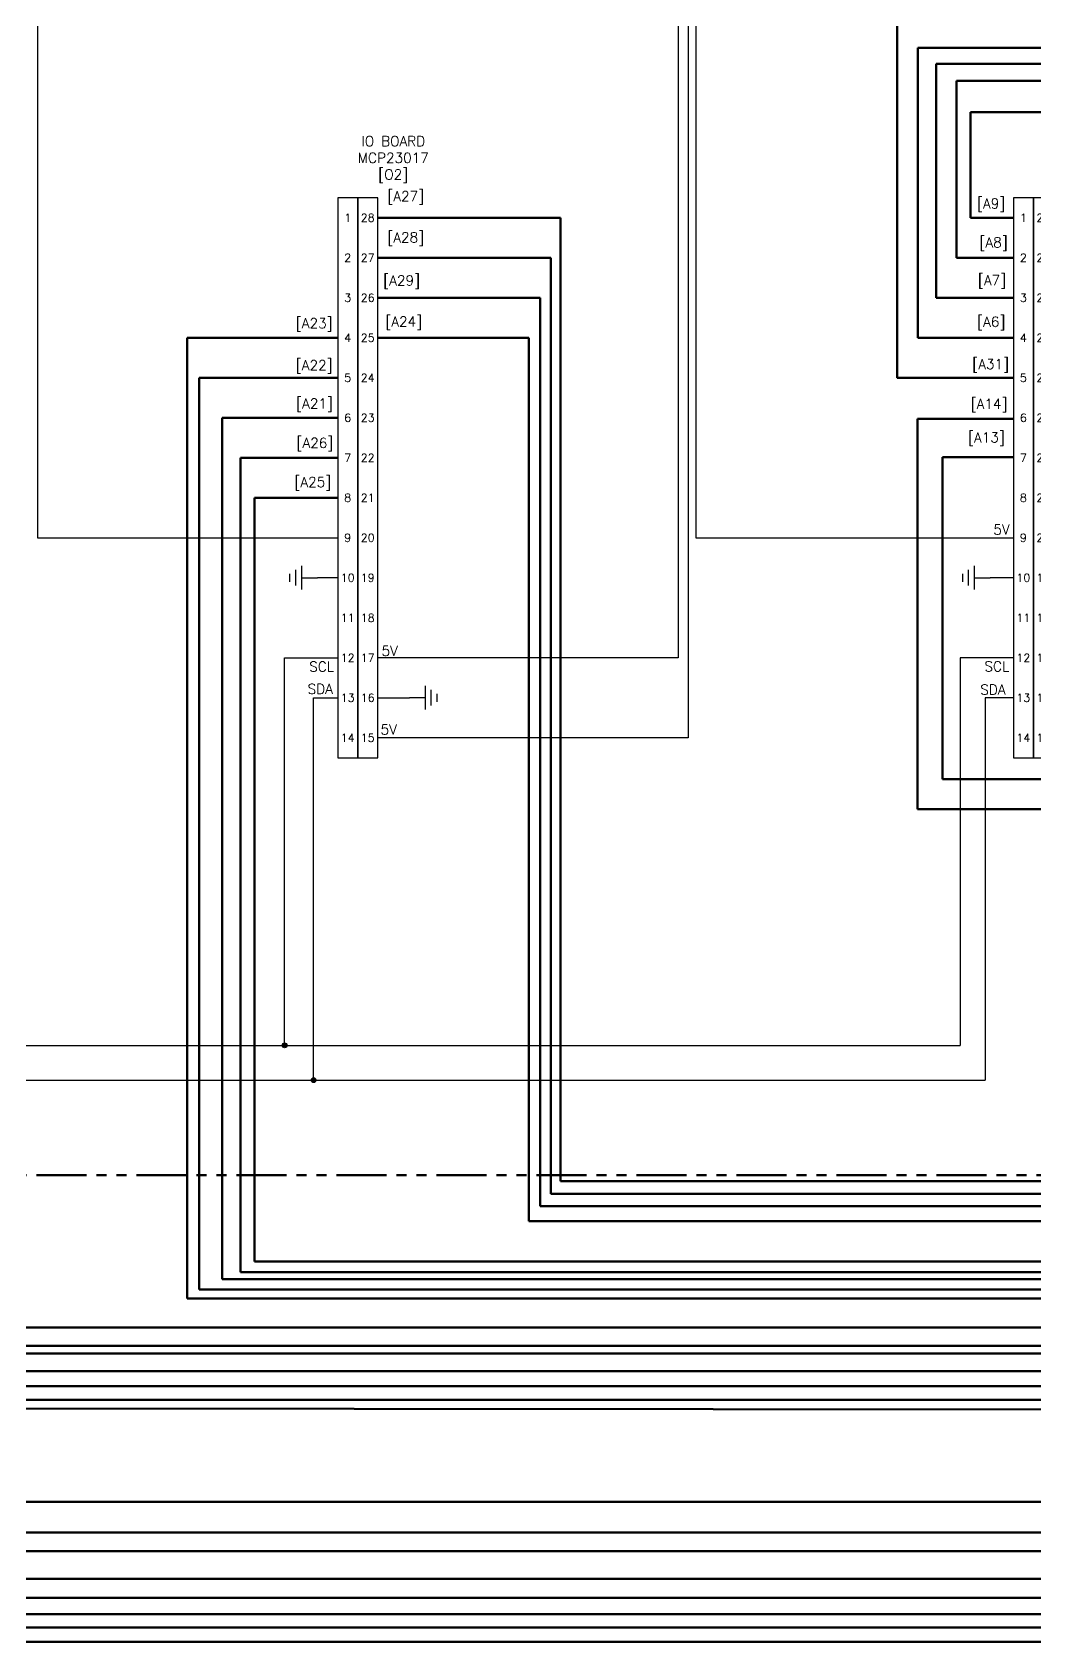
# Model space of a CAD drawing. Header units: millimetres. Extents: x 1 to 135, y 2 to 75.
# Drawn here: x 34.24 to 46.77, y 1.69 to 21.81 of the extents above; entities that cross this region are included whole.
import ezdxf
from ezdxf.enums import TextEntityAlignment as Align

# ---------------------------------------------------------------- set-up
doc = ezdxf.new("R2010")
doc.units = ezdxf.units.MM
doc.linetypes.add('PHANTOM2', pattern=[1.25, 0.625, -0.125, 0.125, -0.125, 0.125, -0.125])
for name, color, linetype in [('_MULTI_WIRE', 9, 'Continuous'), ('IO DATA', 150, 'Continuous'), ('MISC', 7, 'Continuous'), ('POWER', 30, 'Continuous'), ('SYMS', 7, 'Continuous'), ('TERMS', 123, 'Continuous'), ('WIRES', 7, 'Continuous')]:
    doc.layers.add(name, color=color, linetype=linetype)
doc.layers.add('DASH', color=102, linetype='PHANTOM2', lineweight=50)
doc.styles.add('WD', font='romans.shx')

# ---------------------------------------------------------------- blocks, each defined once
blk = doc.blocks.new('HCN1_14J_5078')
at = {"layer": 'SYMS'}
for p, q in [((0, 0.25), (-0.25, 0.25)), ((-0.25, 0.25), (-0.25, -6.75)), ((0, -6.75), (0, 0.25)), ((-0.25, -6.75), (0, -6.75))]:
    blk.add_line(p, q, dxfattribs=at)
at = {"layer": 'SYMS', "style": 'WD', "width": 0.7}
for tag, p in [('INST', (-0.156, 1)), ('DESC1', (-0.156, 0.688)), ('LOC', (-0.156, 0.844)), ('DESC2', (-0.156, 0.531))]:
    blk.add_attdef(tag, text='', height=0.125, dxfattribs=at).set_placement(p, align=Align.RIGHT)
at = {"layer": 'SYMS', "style": 'WD'}
blk.add_attdef('TAG1', text='', height=0.125, dxfattribs=at).set_placement((-0.156, 0.375), align=Align.RIGHT)
at = {"layer": 'SYMS', "style": 'WD', "width": 0.8}
blk.add_attdef('XREF', (1, 0.375), '', height=0.125, dxfattribs=at)
at = {"layer": 'SYMS', "linetype": 'Continuous', "style": 'WD', "flags": 8}
for tag, p in [('TERMDESC01J', (-0.35, 0.05)), ('TERMDESC02J', (-0.35, -0.45)), ('TERMDESC03J', (-0.35, -0.95)), ('TERMDESC04J', (-0.35, -1.45)), ('TERMDESC05J', (-0.35, -1.95)), ('TERMDESC06J', (-0.35, -2.45)), ('TERMDESC07J', (-0.35, -2.95)), ('TERMDESC08J', (-0.35, -3.45)), ('TERMDESC09J', (-0.35, -3.95)), ('TERMDESC10J', (-0.35, -4.45)), ('TERMDESC11J', (-0.35, -4.95)), ('TERMDESC12J', (-0.35, -5.45)), ('TERMDESC13J', (-0.35, -5.95)), ('TERMDESC14J', (-0.35, -6.45))]:
    blk.add_attdef(tag, text='', height=0.1, dxfattribs=at).set_placement(p, align=Align.RIGHT)
for tag, p in [('TERM01J', (-0.125, 0)), ('TERM02J', (-0.125, -0.5)), ('TERM03J', (-0.125, -1)), ('TERM04J', (-0.125, -1.5)), ('TERM05J', (-0.125, -2)), ('TERM06J', (-0.125, -2.5)), ('TERM07J', (-0.125, -3)), ('TERM08J', (-0.125, -3.5)), ('TERM09J', (-0.125, -4)), ('TERM10J', (-0.125, -4.5)), ('TERM11J', (-0.125, -5)), ('TERM12J', (-0.125, -5.5)), ('TERM13J', (-0.125, -6)), ('TERM14J', (-0.125, -6.5))]:
    blk.add_attdef(tag, text='', height=0.1, dxfattribs=at).set_placement(p, align=Align.MIDDLE_CENTER)
at = {"layer": 'SYMS', "color": 7, "style": 'WD'}
for tag, p in [('X4_TINY_DOT_DONT_REMOVE_01J', (-0.25, 0)), ('X4_TINY_DOT_DONT_REMOVE_02J', (-0.25, -0.5)), ('X4_TINY_DOT_DONT_REMOVE_03J', (-0.25, -1)), ('X4_TINY_DOT_DONT_REMOVE_04J', (-0.25, -1.5)), ('X4_TINY_DOT_DONT_REMOVE_05J', (-0.25, -2)), ('X4_TINY_DOT_DONT_REMOVE_06J', (-0.25, -2.5)), ('X4_TINY_DOT_DONT_REMOVE_07J', (-0.25, -3)), ('X4_TINY_DOT_DONT_REMOVE_08J', (-0.25, -3.5)), ('X4_TINY_DOT_DONT_REMOVE_09J', (-0.25, -4)), ('X4_TINY_DOT_DONT_REMOVE_10J', (-0.25, -4.5)), ('X4_TINY_DOT_DONT_REMOVE_11J', (-0.25, -5)), ('X4_TINY_DOT_DONT_REMOVE_12J', (-0.25, -5.5)), ('X4_TINY_DOT_DONT_REMOVE_13J', (-0.25, -6)), ('X4_TINY_DOT_DONT_REMOVE_14J', (-0.25, -6.5))]:
    blk.add_attdef(tag, p, '', height=0.0001, dxfattribs=at)
at = {"layer": 'SYMS', "style": 'WD'}
for tag, p, flags in [('X4TERM01J', (-0.25, 0), 1), ('ACE_FLAG', (0.048, 0.146), 9), ('FAMILY', (0.048, 0.121), 9), ('WDBLKNAM', (0.175, 0.125), 9), ('X4TERM02J', (-0.25, -0.5), 1), ('X4TERM03J', (-0.25, -1), 1), ('X4TERM04J', (-0.25, -1.5), 1), ('X4TERM05J', (-0.25, -2), 1), ('X4TERM06J', (-0.25, -2.5), 1), ('X4TERM07J', (-0.25, -3), 1), ('X4TERM08J', (-0.25, -3.5), 1), ('X4TERM09J', (-0.25, -4), 1), ('X4TERM10J', (-0.25, -4.5), 1), ('X4TERM11J', (-0.25, -5), 1), ('X4TERM12J', (-0.25, -5.5), 1), ('X4TERM13J', (-0.25, -6), 1), ('X4TERM14J', (-0.25, -6.5), 1), ('X8LINK', (-0.125, -6.875), 1)]:
    blk.add_attdef(tag, p, '', height=0.01, dxfattribs=dict(at, flags=flags))
at = {"layer": 'SYMS', "linetype": 'Continuous', "style": 'WD', "flags": 9}
for tag, p in [('ASSYCODE', (0.046, 0.065)), ('MFG', (0.051, 0.078)), ('CAT', (0.052, 0.098))]:
    blk.add_attdef(tag, text='', height=0.01, dxfattribs=at).set_placement(p, align=Align.CENTER)
at = {"layer": 'SYMS', "linetype": 'Continuous', "style": 'WD', "flags": 8}
for tag, p in [('X4WIRE01J', (-0.35, -0.05)), ('X4WIRE02J', (-0.35, -0.55)), ('X4WIRE03J', (-0.35, -1.05)), ('X4WIRE04J', (-0.35, -1.55)), ('X4WIRE05J', (-0.35, -2.05)), ('X4WIRE06J', (-0.35, -2.55)), ('X4WIRE07J', (-0.35, -3.05)), ('X4WIRE08J', (-0.35, -3.55)), ('X4WIRE09J', (-0.35, -4.05)), ('X4WIRE10J', (-0.35, -4.55)), ('X4WIRE11J', (-0.35, -5.05)), ('X4WIRE12J', (-0.35, -5.55)), ('X4WIRE13J', (-0.35, -6.05)), ('X4WIRE14J', (-0.35, -6.55))]:
    blk.add_attdef(tag, text='', height=0.1, dxfattribs=at).set_placement(p, align=Align.TOP_RIGHT)
blk = doc.blocks.new('HCN1_11J_52F3')
at = {"layer": 'SYMS'}
for p, q in [((0.25, 0.25), (0, 0.25)), ((0, 0.25), (0, -6.75)), ((0.25, -6.75), (0.25, 0.25)), ((0, -6.75), (0.25, -6.75))]:
    blk.add_line(p, q, dxfattribs=at)
at = {"layer": 'SYMS', "style": 'WD'}
for tag, p, width in [('INST', (0.141, 1), 0.7), ('LOC', (0.141, 0.844), 0.7), ('DESC1', (0.141, 0.688), 0.7), ('DESC2', (0.141, 0.531), 0.7), ('XREF', (1, 0.375), 0.8)]:
    blk.add_attdef(tag, p, '', height=0.125, dxfattribs=dict(at, width=width))
blk.add_attdef('TAG1', (0.141, 0.375), '', height=0.125, dxfattribs=at)
at = {"layer": 'SYMS', "linetype": 'Continuous', "style": 'WD', "flags": 8}
for tag, p in [('TERM01J', (0.125, 0)), ('TERM02J', (0.125, -0.5)), ('TERM03J', (0.125, -1)), ('TERM04J', (0.125, -1.5)), ('TERM05J', (0.125, -2)), ('TERM06J', (0.125, -2.5)), ('TERM07J', (0.125, -3)), ('TERM08J', (0.125, -3.5)), ('TERM09J', (0.125, -4)), ('TERM10J', (0.125, -4.5)), ('TERM11J', (0.125, -5)), ('TERM12J', (0.125, -5.5)), ('TERM13J', (0.125, -6)), ('TERM14J', (0.125, -6.5))]:
    blk.add_attdef(tag, text='', height=0.1, dxfattribs=at).set_placement(p, align=Align.MIDDLE_CENTER)
at = {"layer": 'SYMS', "linetype": 'Continuous', "style": 'WD', "flags": 9}
for tag, p in [('ASSYCODE', (0.046, 0.065)), ('MFG', (0.051, 0.078)), ('CAT', (0.052, 0.098))]:
    blk.add_attdef(tag, text='', height=0.01, dxfattribs=at).set_placement(p, align=Align.CENTER)
at = {"layer": 'SYMS', "style": 'WD'}
for tag, p, flags in [('ACE_FLAG', (0.048, 0.146), 9), ('FAMILY', (0.048, 0.121), 9), ('WDBLKNAM', (0.175, 0.125), 9), ('X1TERM01J', (0.25, 0), 1), ('X1TERM02J', (0.25, -0.5), 1), ('X1TERM03J', (0.25, -1), 1), ('X1TERM04J', (0.25, -1.5), 1), ('X1TERM05J', (0.25, -2), 1), ('X1TERM06J', (0.25, -2.5), 1), ('X1TERM07J', (0.25, -3), 1), ('X1TERM08J', (0.25, -3.5), 1), ('X1TERM09J', (0.25, -4), 1), ('X1TERM10J', (0.25, -4.5), 1), ('X1TERM11J', (0.25, -5), 1), ('X1TERM12J', (0.25, -5.5), 1), ('X1TERM13J', (0.25, -6), 1), ('X1TERM14J', (0.25, -6.5), 1), ('X8LINK', (0.125, -6.875), 1)]:
    blk.add_attdef(tag, p, '', height=0.01, dxfattribs=dict(at, flags=flags))
at = {"layer": 'SYMS', "color": 7, "style": 'WD'}
for tag, p in [('X1_TINY_DOT_DONT_REMOVE_01J', (0.25, 0)), ('X1_TINY_DOT_DONT_REMOVE_02J', (0.25, -0.5)), ('X1_TINY_DOT_DONT_REMOVE_03J', (0.25, -1)), ('X1_TINY_DOT_DONT_REMOVE_04J', (0.25, -1.5)), ('X1_TINY_DOT_DONT_REMOVE_05J', (0.25, -2)), ('X1_TINY_DOT_DONT_REMOVE_06J', (0.25, -2.5)), ('X1_TINY_DOT_DONT_REMOVE_07J', (0.25, -3)), ('X1_TINY_DOT_DONT_REMOVE_08J', (0.25, -3.5)), ('X1_TINY_DOT_DONT_REMOVE_09J', (0.25, -4)), ('X1_TINY_DOT_DONT_REMOVE_10J', (0.25, -4.5)), ('X1_TINY_DOT_DONT_REMOVE_11J', (0.25, -5)), ('X1_TINY_DOT_DONT_REMOVE_12J', (0.25, -5.5)), ('X1_TINY_DOT_DONT_REMOVE_13J', (0.25, -6)), ('X1_TINY_DOT_DONT_REMOVE_14J', (0.25, -6.5))]:
    blk.add_attdef(tag, p, '', height=0.0001, dxfattribs=at)
at = {"layer": 'SYMS', "linetype": 'Continuous', "style": 'WD', "flags": 8}
for tag, p in [('TERMDESC01J', (0.35, 0.05)), ('TERMDESC02J', (0.35, -0.45)), ('TERMDESC03J', (0.35, -0.95)), ('TERMDESC04J', (0.35, -1.45)), ('TERMDESC05J', (0.35, -1.95)), ('TERMDESC06J', (0.35, -2.45)), ('TERMDESC07J', (0.35, -2.95)), ('TERMDESC08J', (0.35, -3.45)), ('TERMDESC09J', (0.35, -3.95)), ('TERMDESC10J', (0.35, -4.45)), ('TERMDESC11J', (0.35, -4.95)), ('TERMDESC12J', (0.35, -5.45)), ('TERMDESC13J', (0.35, -5.95)), ('TERMDESC14J', (0.35, -6.45))]:
    blk.add_attdef(tag, p, '', height=0.1, dxfattribs=at)
for tag, p in [('X1WIRE01J', (0.35, -0.05)), ('X1WIRE02J', (0.35, -0.55)), ('X1WIRE03J', (0.35, -1.05)), ('X1WIRE04J', (0.35, -1.55)), ('X1WIRE05J', (0.35, -2.05)), ('X1WIRE06J', (0.35, -2.55)), ('X1WIRE07J', (0.35, -3.05)), ('X1WIRE08J', (0.35, -3.55)), ('X1WIRE09J', (0.35, -4.05)), ('X1WIRE10J', (0.35, -4.55)), ('X1WIRE11J', (0.35, -5.05)), ('X1WIRE12J', (0.35, -5.55)), ('X1WIRE13J', (0.35, -6.05)), ('X1WIRE14J', (0.35, -6.55))]:
    blk.add_attdef(tag, text='', height=0.1, dxfattribs=at).set_placement(p, align=Align.TOP_LEFT)
blk = doc.blocks.new('WDDOT')
for radius in [0.03, 0.0187, 0.00929]:
    blk.add_circle((0, 0), radius)
blk = doc.blocks.new('HGND2')
for p, q in [((0.125, 0), (0, 0)), ((0.125, 0.09375), (0.125, -0.09375)), ((0.171875, 0.0625), (0.171875, -0.0625)), ((0.21875, 0.03125), (0.21875, -0.03125))]:
    blk.add_line(p, q)
at = {"style": 'WD', "width": 0.8}
for tag, p in [('INST', (0.25, 0.3125)), ('LOC', (0.25, 0.15625)), ('TAG1', (0.25, 0)), ('DESC1', (0.25, -0.15625)), ('DESC2', (0.25, -0.3125))]:
    blk.add_attdef(tag, text='', height=0.125, dxfattribs=at).set_placement(p, align=Align.MIDDLE_LEFT)
at = {"style": 'WD', "flags": 1}
for tag in ['ASSYCODE', 'CAT', 'X4TERM01', 'MFG', 'FAMILY']:
    blk.add_attdef(tag, (0, 0), '', height=0.01, dxfattribs=at)

msp = doc.modelspace()

# ---------------------------------------------------------------- linework, layer by layer
at = {"layer": '_MULTI_WIRE'}
for p, q in [((37.396, 9.145), (37.396, 13.989)), ((45.84, 13.989), (45.84, 9.145)), ((37.758, 8.71), (37.758, 13.489)), ((46.153, 13.489), (46.153, 8.71)), ((11.465, 9.145), (45.84, 9.145)), ((11.263, 8.71), (46.153, 8.71))]:
    msp.add_line(p, q, dxfattribs=at)
at = {"layer": 'DASH'}
msp.add_lwpolyline([(19.973, 23.332), (52.42, 23.332), (52.42, 7.521), (19.973, 7.521)], close=True, dxfattribs=at)
at = {"layer": 'IO DATA', "lineweight": 211}
for p, q in [((45.311, 17.989), (45.311, 21.612)), ((45.311, 21.612), (77.167, 21.612)), ((45.54, 18.489), (45.54, 21.412)), ((45.54, 21.412), (77.333, 21.412)), ((45.796, 18.989), (45.796, 21.198)), ((45.796, 21.198), (77.473, 21.198)), ((45.968, 19.489), (45.968, 20.808)), ((45.968, 20.808), (77.684, 20.808)), ((38.559, 19.489), (40.845, 19.489)), ((40.845, 19.489), (40.845, 7.448)), ((46.505, 19.489), (45.968, 19.489)), ((38.559, 18.989), (40.725, 18.989)), ((40.725, 18.989), (40.725, 7.291)), ((46.505, 18.989), (45.796, 18.989)), ((38.559, 18.489), (40.588, 18.489)), ((40.588, 18.489), (40.588, 7.134)), ((46.505, 18.489), (45.54, 18.489)), ((38.059, 17.989), (36.176, 17.989)), ((36.176, 17.989), (36.176, 15.439)), ((38.559, 17.989), (40.45, 17.989)), ((40.45, 17.989), (40.45, 6.946)), ((46.505, 17.989), (45.311, 17.989)), ((38.059, 17.489), (36.328, 17.489)), ((36.328, 17.489), (36.328, 6.095)), ((38.059, 16.989), (36.613, 16.989)), ((36.613, 16.989), (36.613, 6.221)), ((45.308, 12.099), (45.308, 16.977)), ((45.308, 16.977), (46.505, 16.977)), ((38.059, 16.489), (36.843, 16.489)), ((36.843, 16.489), (36.843, 6.312)), ((45.619, 12.473), (45.619, 16.495)), ((45.619, 16.495), (46.505, 16.495)), ((38.059, 15.989), (37.019, 15.989)), ((37.019, 15.989), (37.019, 6.444)), ((36.176, 15.439), (36.176, 5.983)), ((51.296, 12.473), (45.619, 12.473)), ((51.692, 12.099), (45.308, 12.099)), ((40.845, 7.448), (119.079, 7.448)), ((40.725, 7.291), (119.7, 7.291)), ((40.588, 7.134), (120.471, 7.134)), ((40.45, 6.946), (121.347, 6.946)), ((37.019, 6.444), (122.828, 6.444)), ((36.843, 6.312), (123.55, 6.312)), ((36.328, 6.095), (124.374, 6.095)), ((36.613, 6.221), (123.91, 6.221)), ((36.176, 5.983), (124.791, 5.983)), ((32.236, 5.619), (126.281, 5.619)), ((31.984, 5.293), (127.04, 5.293)), ((32.098, 5.39), (126.64, 5.39)), ((31.888, 5.072), (127.5, 5.072)), ((33.031, 4.884), (127.952, 4.884)), ((32.726, 4.714), (128.55, 4.714)), ((32.446, 4.606), (129.057, 4.523)), ((29.119, 3.442), (131.082, 3.442)), ((28.771, 3.057), (131.596, 3.057)), ((28.6, 2.824), (132.16, 2.824)), ((28.248, 2.478), (132.559, 2.478)), ((28.007, 2.241), (133.143, 2.241)), ((27.862, 2.038), (133.697, 2.038)), ((27.728, 1.871), (134.237, 1.871)), ((27.556, 1.691), (134.918, 1.691))]:
    msp.add_line(p, q, dxfattribs=at)
msp.add_lwpolyline([(85.166, 48.712), (82.639, 48.712), (82.639, 44.098), (76.353, 44.098), (76.353, 21.92), (45.053, 21.92), (45.053, 17.489), (46.505, 17.489)], dxfattribs=at)
at = {"layer": 'POWER'}
for p, q in [((34.305, 30.903), (34.305, 15.489)), ((42.313, 30.903), (42.313, 13.989)), ((42.44, 30.903), (42.44, 12.989)), ((42.536, 30.903), (42.536, 15.489)), ((34.305, 15.489), (38.059, 15.489)), ((42.536, 15.489), (46.505, 15.489)), ((42.313, 13.989), (38.559, 13.989)), ((42.44, 12.989), (38.559, 12.989))]:
    msp.add_line(p, q, dxfattribs=at)
at = {"layer": 'WIRES'}
for p, q in [((38.059, 14.989), (37.806, 14.989)), ((46.505, 14.989), (46.216, 14.989)), ((37.396, 13.989), (38.059, 13.989)), ((46.505, 13.989), (45.84, 13.989)), ((37.758, 13.489), (38.059, 13.489)), ((38.559, 13.489), (38.955, 13.489)), ((46.505, 13.489), (46.153, 13.489))]:
    msp.add_line(p, q, dxfattribs=at)

# ---------------------------------------------------------------- block references
at = {"layer": '_MULTI_WIRE'}
for p in [(37.396, 9.145), (37.758, 8.71)]:
    msp.add_blockref('WDDOT', p, dxfattribs=at)
at = {"layer": 'SYMS'}
ref = msp.add_blockref('HCN1_14J_5078', (38.309, 19.489), dxfattribs=at)
ref.add_attrib('X4_TINY_DOT_DONT_REMOVE_01J', '.', (38.059, 19.489), dxfattribs={"layer": 'MISC', "color": 7, "height": 0.0001, "style": 'WD'})
ref.add_attrib('TERM01J', '1', dxfattribs={"layer": 'TERMS', "linetype": 'Continuous', "height": 0.1, "style": 'WD', "flags": 8}).set_placement((38.184, 19.489), align=Align.MIDDLE_CENTER)
ref.add_attrib('X4_TINY_DOT_DONT_REMOVE_02J', '.', (38.059, 18.989), dxfattribs={"layer": 'MISC', "color": 7, "height": 0.0001, "style": 'WD'})
ref.add_attrib('TERM02J', '2', dxfattribs={"layer": 'TERMS', "linetype": 'Continuous', "height": 0.1, "style": 'WD', "flags": 8}).set_placement((38.184, 18.989), align=Align.MIDDLE_CENTER)
ref.add_attrib('X4_TINY_DOT_DONT_REMOVE_03J', '.', (38.059, 18.489), dxfattribs={"layer": 'MISC', "color": 7, "height": 0.0001, "style": 'WD'})
ref.add_attrib('TERM03J', '3', dxfattribs={"layer": 'TERMS', "linetype": 'Continuous', "height": 0.1, "style": 'WD', "flags": 8}).set_placement((38.184, 18.489), align=Align.MIDDLE_CENTER)
ref.add_attrib('X4_TINY_DOT_DONT_REMOVE_04J', '.', (38.059, 17.989), dxfattribs={"layer": 'MISC', "color": 7, "height": 0.0001, "style": 'WD'})
ref.add_attrib('TERM04J', '4', dxfattribs={"layer": 'TERMS', "linetype": 'Continuous', "height": 0.1, "style": 'WD', "flags": 8}).set_placement((38.184, 17.989), align=Align.MIDDLE_CENTER)
ref.add_attrib('X4_TINY_DOT_DONT_REMOVE_05J', '.', (38.059, 17.489), dxfattribs={"layer": 'MISC', "color": 7, "height": 0.0001, "style": 'WD'})
ref.add_attrib('TERM05J', '5', dxfattribs={"layer": 'TERMS', "linetype": 'Continuous', "height": 0.1, "style": 'WD', "flags": 8}).set_placement((38.184, 17.489), align=Align.MIDDLE_CENTER)
ref.add_attrib('X4_TINY_DOT_DONT_REMOVE_06J', '.', (38.059, 16.989), dxfattribs={"layer": 'MISC', "color": 7, "height": 0.0001, "style": 'WD'})
ref.add_attrib('TERM06J', '6', dxfattribs={"layer": 'TERMS', "linetype": 'Continuous', "height": 0.1, "style": 'WD', "flags": 8}).set_placement((38.184, 16.989), align=Align.MIDDLE_CENTER)
ref.add_attrib('X4_TINY_DOT_DONT_REMOVE_07J', '.', (38.059, 16.489), dxfattribs={"layer": 'MISC', "color": 7, "height": 0.0001, "style": 'WD'})
ref.add_attrib('TERM07J', '7', dxfattribs={"layer": 'TERMS', "linetype": 'Continuous', "height": 0.1, "style": 'WD', "flags": 8}).set_placement((38.184, 16.489), align=Align.MIDDLE_CENTER)
ref.add_attrib('X4_TINY_DOT_DONT_REMOVE_08J', '.', (38.059, 15.989), dxfattribs={"layer": 'MISC', "color": 7, "height": 0.0001, "style": 'WD'})
ref.add_attrib('TERM08J', '8', dxfattribs={"layer": 'TERMS', "linetype": 'Continuous', "height": 0.1, "style": 'WD', "flags": 8}).set_placement((38.184, 15.989), align=Align.MIDDLE_CENTER)
ref.add_attrib('X4_TINY_DOT_DONT_REMOVE_09J', '.', (38.059, 15.489), dxfattribs={"layer": 'MISC', "color": 7, "height": 0.0001, "style": 'WD'})
ref.add_attrib('TERM09J', '9', dxfattribs={"layer": 'TERMS', "linetype": 'Continuous', "height": 0.1, "style": 'WD', "flags": 8}).set_placement((38.184, 15.489), align=Align.MIDDLE_CENTER)
ref.add_attrib('X4_TINY_DOT_DONT_REMOVE_10J', '.', (38.059, 14.989), dxfattribs={"layer": 'MISC', "color": 7, "height": 0.0001, "style": 'WD'})
ref.add_attrib('TERM10J', '10', dxfattribs={"layer": 'TERMS', "linetype": 'Continuous', "height": 0.1, "style": 'WD', "flags": 8}).set_placement((38.184, 14.989), align=Align.MIDDLE_CENTER)
ref.add_attrib('X4_TINY_DOT_DONT_REMOVE_11J', '.', (38.059, 14.489), dxfattribs={"layer": 'MISC', "color": 7, "height": 0.0001, "style": 'WD'})
ref.add_attrib('TERM11J', '11', dxfattribs={"layer": 'TERMS', "linetype": 'Continuous', "height": 0.1, "style": 'WD', "flags": 8}).set_placement((38.184, 14.489), align=Align.MIDDLE_CENTER)
ref.add_attrib('X4_TINY_DOT_DONT_REMOVE_12J', '.', (38.059, 13.989), dxfattribs={"layer": 'MISC', "color": 7, "height": 0.0001, "style": 'WD'})
ref.add_attrib('TERM12J', '12', dxfattribs={"layer": 'TERMS', "linetype": 'Continuous', "height": 0.1, "style": 'WD', "flags": 8}).set_placement((38.184, 13.989), align=Align.MIDDLE_CENTER)
ref.add_attrib('X4_TINY_DOT_DONT_REMOVE_13J', '.', (38.059, 13.489), dxfattribs={"layer": 'MISC', "color": 7, "height": 0.0001, "style": 'WD'})
ref.add_attrib('TERM13J', '13', dxfattribs={"layer": 'TERMS', "linetype": 'Continuous', "height": 0.1, "style": 'WD', "flags": 8}).set_placement((38.184, 13.489), align=Align.MIDDLE_CENTER)
ref.add_attrib('X4_TINY_DOT_DONT_REMOVE_14J', '.', (38.059, 12.989), dxfattribs={"layer": 'MISC', "color": 7, "height": 0.0001, "style": 'WD'})
ref.add_attrib('TERM14J', '14', dxfattribs={"layer": 'TERMS', "linetype": 'Continuous', "height": 0.1, "style": 'WD', "flags": 8}).set_placement((38.184, 12.989), align=Align.MIDDLE_CENTER)
ref = msp.add_blockref('HCN1_11J_52F3', (38.309, 19.489), dxfattribs=at)
ref.add_attrib('X1_TINY_DOT_DONT_REMOVE_01J', '.', (38.559, 19.489), dxfattribs={"layer": 'MISC', "color": 7, "height": 0.0001, "style": 'WD'})
ref.add_attrib('TERM01J', '28', dxfattribs={"layer": 'TERMS', "linetype": 'Continuous', "height": 0.1, "style": 'WD', "flags": 8}).set_placement((38.434, 19.489), align=Align.MIDDLE_CENTER)
ref.add_attrib('X1_TINY_DOT_DONT_REMOVE_02J', '.', (38.559, 18.989), dxfattribs={"layer": 'MISC', "color": 7, "height": 0.0001, "style": 'WD'})
ref.add_attrib('TERM02J', '27', dxfattribs={"layer": 'TERMS', "linetype": 'Continuous', "height": 0.1, "style": 'WD', "flags": 8}).set_placement((38.434, 18.989), align=Align.MIDDLE_CENTER)
ref.add_attrib('X1_TINY_DOT_DONT_REMOVE_03J', '.', (38.559, 18.489), dxfattribs={"layer": 'MISC', "color": 7, "height": 0.0001, "style": 'WD'})
ref.add_attrib('TERM03J', '26', dxfattribs={"layer": 'TERMS', "linetype": 'Continuous', "height": 0.1, "style": 'WD', "flags": 8}).set_placement((38.434, 18.489), align=Align.MIDDLE_CENTER)
ref.add_attrib('X1_TINY_DOT_DONT_REMOVE_04J', '.', (38.559, 17.989), dxfattribs={"layer": 'MISC', "color": 7, "height": 0.0001, "style": 'WD'})
ref.add_attrib('TERM04J', '25', dxfattribs={"layer": 'TERMS', "linetype": 'Continuous', "height": 0.1, "style": 'WD', "flags": 8}).set_placement((38.434, 17.989), align=Align.MIDDLE_CENTER)
ref.add_attrib('X1_TINY_DOT_DONT_REMOVE_05J', '.', (38.559, 17.489), dxfattribs={"layer": 'MISC', "color": 7, "height": 0.0001, "style": 'WD'})
ref.add_attrib('TERM05J', '24', dxfattribs={"layer": 'TERMS', "linetype": 'Continuous', "height": 0.1, "style": 'WD', "flags": 8}).set_placement((38.434, 17.489), align=Align.MIDDLE_CENTER)
ref.add_attrib('X1_TINY_DOT_DONT_REMOVE_06J', '.', (38.559, 16.989), dxfattribs={"layer": 'MISC', "color": 7, "height": 0.0001, "style": 'WD'})
ref.add_attrib('TERM06J', '23', dxfattribs={"layer": 'TERMS', "linetype": 'Continuous', "height": 0.1, "style": 'WD', "flags": 8}).set_placement((38.434, 16.989), align=Align.MIDDLE_CENTER)
ref.add_attrib('X1_TINY_DOT_DONT_REMOVE_07J', '.', (38.559, 16.489), dxfattribs={"layer": 'MISC', "color": 7, "height": 0.0001, "style": 'WD'})
ref.add_attrib('TERM07J', '22', dxfattribs={"layer": 'TERMS', "linetype": 'Continuous', "height": 0.1, "style": 'WD', "flags": 8}).set_placement((38.434, 16.489), align=Align.MIDDLE_CENTER)
ref.add_attrib('X1_TINY_DOT_DONT_REMOVE_08J', '.', (38.559, 15.989), dxfattribs={"layer": 'MISC', "color": 7, "height": 0.0001, "style": 'WD'})
ref.add_attrib('TERM08J', '21', dxfattribs={"layer": 'TERMS', "linetype": 'Continuous', "height": 0.1, "style": 'WD', "flags": 8}).set_placement((38.434, 15.989), align=Align.MIDDLE_CENTER)
ref.add_attrib('X1_TINY_DOT_DONT_REMOVE_09J', '.', (38.559, 15.489), dxfattribs={"layer": 'MISC', "color": 7, "height": 0.0001, "style": 'WD'})
ref.add_attrib('TERM09J', '20', dxfattribs={"layer": 'TERMS', "linetype": 'Continuous', "height": 0.1, "style": 'WD', "flags": 8}).set_placement((38.434, 15.489), align=Align.MIDDLE_CENTER)
ref.add_attrib('X1_TINY_DOT_DONT_REMOVE_10J', '.', (38.559, 14.989), dxfattribs={"layer": 'MISC', "color": 7, "height": 0.0001, "style": 'WD'})
ref.add_attrib('TERM10J', '19', dxfattribs={"layer": 'TERMS', "linetype": 'Continuous', "height": 0.1, "style": 'WD', "flags": 8}).set_placement((38.434, 14.989), align=Align.MIDDLE_CENTER)
ref.add_attrib('X1_TINY_DOT_DONT_REMOVE_11J', '.', (38.559, 14.489), dxfattribs={"layer": 'MISC', "color": 7, "height": 0.0001, "style": 'WD'})
ref.add_attrib('TERM11J', '18', dxfattribs={"layer": 'TERMS', "linetype": 'Continuous', "height": 0.1, "style": 'WD', "flags": 8}).set_placement((38.434, 14.489), align=Align.MIDDLE_CENTER)
ref.add_attrib('X1_TINY_DOT_DONT_REMOVE_12J', '.', (38.559, 13.989), dxfattribs={"layer": 'MISC', "color": 7, "height": 0.0001, "style": 'WD'})
ref.add_attrib('TERM12J', '17', dxfattribs={"layer": 'TERMS', "linetype": 'Continuous', "height": 0.1, "style": 'WD', "flags": 8}).set_placement((38.434, 13.989), align=Align.MIDDLE_CENTER)
ref.add_attrib('X1_TINY_DOT_DONT_REMOVE_13J', '.', (38.559, 13.489), dxfattribs={"layer": 'MISC', "color": 7, "height": 0.0001, "style": 'WD'})
ref.add_attrib('TERM13J', '16', dxfattribs={"layer": 'TERMS', "linetype": 'Continuous', "height": 0.1, "style": 'WD', "flags": 8}).set_placement((38.434, 13.489), align=Align.MIDDLE_CENTER)
ref.add_attrib('X1_TINY_DOT_DONT_REMOVE_14J', '.', (38.559, 12.989), dxfattribs={"layer": 'MISC', "color": 7, "height": 0.0001, "style": 'WD'})
ref.add_attrib('TERM14J', '15', dxfattribs={"layer": 'TERMS', "linetype": 'Continuous', "height": 0.1, "style": 'WD', "flags": 8}).set_placement((38.434, 12.989), align=Align.MIDDLE_CENTER)
ref = msp.add_blockref('HCN1_14J_5078', (46.755, 19.489), dxfattribs=at)
ref.add_attrib('X4_TINY_DOT_DONT_REMOVE_01J', '.', (46.505, 19.489), dxfattribs={"layer": 'MISC', "color": 7, "height": 0.0001, "style": 'WD'})
ref.add_attrib('TERM01J', '1', dxfattribs={"layer": 'TERMS', "linetype": 'Continuous', "height": 0.1, "style": 'WD', "flags": 8}).set_placement((46.63, 19.489), align=Align.MIDDLE_CENTER)
ref.add_attrib('X4_TINY_DOT_DONT_REMOVE_02J', '.', (46.505, 18.989), dxfattribs={"layer": 'MISC', "color": 7, "height": 0.0001, "style": 'WD'})
ref.add_attrib('TERM02J', '2', dxfattribs={"layer": 'TERMS', "linetype": 'Continuous', "height": 0.1, "style": 'WD', "flags": 8}).set_placement((46.63, 18.989), align=Align.MIDDLE_CENTER)
ref.add_attrib('X4_TINY_DOT_DONT_REMOVE_03J', '.', (46.505, 18.489), dxfattribs={"layer": 'MISC', "color": 7, "height": 0.0001, "style": 'WD'})
ref.add_attrib('TERM03J', '3', dxfattribs={"layer": 'TERMS', "linetype": 'Continuous', "height": 0.1, "style": 'WD', "flags": 8}).set_placement((46.63, 18.489), align=Align.MIDDLE_CENTER)
ref.add_attrib('X4_TINY_DOT_DONT_REMOVE_04J', '.', (46.505, 17.989), dxfattribs={"layer": 'MISC', "color": 7, "height": 0.0001, "style": 'WD'})
ref.add_attrib('TERM04J', '4', dxfattribs={"layer": 'TERMS', "linetype": 'Continuous', "height": 0.1, "style": 'WD', "flags": 8}).set_placement((46.63, 17.989), align=Align.MIDDLE_CENTER)
ref.add_attrib('X4_TINY_DOT_DONT_REMOVE_05J', '.', (46.505, 17.489), dxfattribs={"layer": 'MISC', "color": 7, "height": 0.0001, "style": 'WD'})
ref.add_attrib('TERM05J', '5', dxfattribs={"layer": 'TERMS', "linetype": 'Continuous', "height": 0.1, "style": 'WD', "flags": 8}).set_placement((46.63, 17.489), align=Align.MIDDLE_CENTER)
ref.add_attrib('X4_TINY_DOT_DONT_REMOVE_06J', '.', (46.505, 16.989), dxfattribs={"layer": 'MISC', "color": 7, "height": 0.0001, "style": 'WD'})
ref.add_attrib('TERM06J', '6', dxfattribs={"layer": 'TERMS', "linetype": 'Continuous', "height": 0.1, "style": 'WD', "flags": 8}).set_placement((46.63, 16.989), align=Align.MIDDLE_CENTER)
ref.add_attrib('X4_TINY_DOT_DONT_REMOVE_07J', '.', (46.505, 16.489), dxfattribs={"layer": 'MISC', "color": 7, "height": 0.0001, "style": 'WD'})
ref.add_attrib('TERM07J', '7', dxfattribs={"layer": 'TERMS', "linetype": 'Continuous', "height": 0.1, "style": 'WD', "flags": 8}).set_placement((46.63, 16.489), align=Align.MIDDLE_CENTER)
ref.add_attrib('X4_TINY_DOT_DONT_REMOVE_08J', '.', (46.505, 15.989), dxfattribs={"layer": 'MISC', "color": 7, "height": 0.0001, "style": 'WD'})
ref.add_attrib('TERM08J', '8', dxfattribs={"layer": 'TERMS', "linetype": 'Continuous', "height": 0.1, "style": 'WD', "flags": 8}).set_placement((46.63, 15.989), align=Align.MIDDLE_CENTER)
ref.add_attrib('X4_TINY_DOT_DONT_REMOVE_09J', '.', (46.505, 15.489), dxfattribs={"layer": 'MISC', "color": 7, "height": 0.0001, "style": 'WD'})
ref.add_attrib('TERM09J', '9', dxfattribs={"layer": 'TERMS', "linetype": 'Continuous', "height": 0.1, "style": 'WD', "flags": 8}).set_placement((46.63, 15.489), align=Align.MIDDLE_CENTER)
ref.add_attrib('X4_TINY_DOT_DONT_REMOVE_10J', '.', (46.505, 14.989), dxfattribs={"layer": 'MISC', "color": 7, "height": 0.0001, "style": 'WD'})
ref.add_attrib('TERM10J', '10', dxfattribs={"layer": 'TERMS', "linetype": 'Continuous', "height": 0.1, "style": 'WD', "flags": 8}).set_placement((46.63, 14.989), align=Align.MIDDLE_CENTER)
ref.add_attrib('X4_TINY_DOT_DONT_REMOVE_11J', '.', (46.505, 14.489), dxfattribs={"layer": 'MISC', "color": 7, "height": 0.0001, "style": 'WD'})
ref.add_attrib('TERM11J', '11', dxfattribs={"layer": 'TERMS', "linetype": 'Continuous', "height": 0.1, "style": 'WD', "flags": 8}).set_placement((46.63, 14.489), align=Align.MIDDLE_CENTER)
ref.add_attrib('X4_TINY_DOT_DONT_REMOVE_12J', '.', (46.505, 13.989), dxfattribs={"layer": 'MISC', "color": 7, "height": 0.0001, "style": 'WD'})
ref.add_attrib('TERM12J', '12', dxfattribs={"layer": 'TERMS', "linetype": 'Continuous', "height": 0.1, "style": 'WD', "flags": 8}).set_placement((46.63, 13.989), align=Align.MIDDLE_CENTER)
ref.add_attrib('X4_TINY_DOT_DONT_REMOVE_13J', '.', (46.505, 13.489), dxfattribs={"layer": 'MISC', "color": 7, "height": 0.0001, "style": 'WD'})
ref.add_attrib('TERM13J', '13', dxfattribs={"layer": 'TERMS', "linetype": 'Continuous', "height": 0.1, "style": 'WD', "flags": 8}).set_placement((46.63, 13.489), align=Align.MIDDLE_CENTER)
ref.add_attrib('X4_TINY_DOT_DONT_REMOVE_14J', '.', (46.505, 12.989), dxfattribs={"layer": 'MISC', "color": 7, "height": 0.0001, "style": 'WD'})
ref.add_attrib('TERM14J', '14', dxfattribs={"layer": 'TERMS', "linetype": 'Continuous', "height": 0.1, "style": 'WD', "flags": 8}).set_placement((46.63, 12.989), align=Align.MIDDLE_CENTER)
ref = msp.add_blockref('HCN1_11J_52F3', (46.755, 19.489), dxfattribs=at)
ref.add_attrib('X1_TINY_DOT_DONT_REMOVE_01J', '.', (47.005, 19.489), dxfattribs={"layer": 'MISC', "color": 7, "height": 0.0001, "style": 'WD'})
ref.add_attrib('TERM01J', '28', dxfattribs={"layer": 'TERMS', "linetype": 'Continuous', "height": 0.1, "style": 'WD', "flags": 8}).set_placement((46.88, 19.489), align=Align.MIDDLE_CENTER)
ref.add_attrib('X1_TINY_DOT_DONT_REMOVE_02J', '.', (47.005, 18.989), dxfattribs={"layer": 'MISC', "color": 7, "height": 0.0001, "style": 'WD'})
ref.add_attrib('TERM02J', '27', dxfattribs={"layer": 'TERMS', "linetype": 'Continuous', "height": 0.1, "style": 'WD', "flags": 8}).set_placement((46.88, 18.989), align=Align.MIDDLE_CENTER)
ref.add_attrib('X1_TINY_DOT_DONT_REMOVE_03J', '.', (47.005, 18.489), dxfattribs={"layer": 'MISC', "color": 7, "height": 0.0001, "style": 'WD'})
ref.add_attrib('TERM03J', '26', dxfattribs={"layer": 'TERMS', "linetype": 'Continuous', "height": 0.1, "style": 'WD', "flags": 8}).set_placement((46.88, 18.489), align=Align.MIDDLE_CENTER)
ref.add_attrib('X1_TINY_DOT_DONT_REMOVE_04J', '.', (47.005, 17.989), dxfattribs={"layer": 'MISC', "color": 7, "height": 0.0001, "style": 'WD'})
ref.add_attrib('TERM04J', '25', dxfattribs={"layer": 'TERMS', "linetype": 'Continuous', "height": 0.1, "style": 'WD', "flags": 8}).set_placement((46.88, 17.989), align=Align.MIDDLE_CENTER)
ref.add_attrib('X1_TINY_DOT_DONT_REMOVE_05J', '.', (47.005, 17.489), dxfattribs={"layer": 'MISC', "color": 7, "height": 0.0001, "style": 'WD'})
ref.add_attrib('TERM05J', '24', dxfattribs={"layer": 'TERMS', "linetype": 'Continuous', "height": 0.1, "style": 'WD', "flags": 8}).set_placement((46.88, 17.489), align=Align.MIDDLE_CENTER)
ref.add_attrib('X1_TINY_DOT_DONT_REMOVE_06J', '.', (47.005, 16.989), dxfattribs={"layer": 'MISC', "color": 7, "height": 0.0001, "style": 'WD'})
ref.add_attrib('TERM06J', '23', dxfattribs={"layer": 'TERMS', "linetype": 'Continuous', "height": 0.1, "style": 'WD', "flags": 8}).set_placement((46.88, 16.989), align=Align.MIDDLE_CENTER)
ref.add_attrib('X1_TINY_DOT_DONT_REMOVE_07J', '.', (47.005, 16.489), dxfattribs={"layer": 'MISC', "color": 7, "height": 0.0001, "style": 'WD'})
ref.add_attrib('TERM07J', '22', dxfattribs={"layer": 'TERMS', "linetype": 'Continuous', "height": 0.1, "style": 'WD', "flags": 8}).set_placement((46.88, 16.489), align=Align.MIDDLE_CENTER)
ref.add_attrib('X1_TINY_DOT_DONT_REMOVE_08J', '.', (47.005, 15.989), dxfattribs={"layer": 'MISC', "color": 7, "height": 0.0001, "style": 'WD'})
ref.add_attrib('TERM08J', '21', dxfattribs={"layer": 'TERMS', "linetype": 'Continuous', "height": 0.1, "style": 'WD', "flags": 8}).set_placement((46.88, 15.989), align=Align.MIDDLE_CENTER)
ref.add_attrib('X1_TINY_DOT_DONT_REMOVE_09J', '.', (47.005, 15.489), dxfattribs={"layer": 'MISC', "color": 7, "height": 0.0001, "style": 'WD'})
ref.add_attrib('TERM09J', '20', dxfattribs={"layer": 'TERMS', "linetype": 'Continuous', "height": 0.1, "style": 'WD', "flags": 8}).set_placement((46.88, 15.489), align=Align.MIDDLE_CENTER)
ref.add_attrib('X1_TINY_DOT_DONT_REMOVE_10J', '.', (47.005, 14.989), dxfattribs={"layer": 'MISC', "color": 7, "height": 0.0001, "style": 'WD'})
ref.add_attrib('TERM10J', '19', dxfattribs={"layer": 'TERMS', "linetype": 'Continuous', "height": 0.1, "style": 'WD', "flags": 8}).set_placement((46.88, 14.989), align=Align.MIDDLE_CENTER)
ref.add_attrib('X1_TINY_DOT_DONT_REMOVE_11J', '.', (47.005, 14.489), dxfattribs={"layer": 'MISC', "color": 7, "height": 0.0001, "style": 'WD'})
ref.add_attrib('TERM11J', '18', dxfattribs={"layer": 'TERMS', "linetype": 'Continuous', "height": 0.1, "style": 'WD', "flags": 8}).set_placement((46.88, 14.489), align=Align.MIDDLE_CENTER)
ref.add_attrib('X1_TINY_DOT_DONT_REMOVE_12J', '.', (47.005, 13.989), dxfattribs={"layer": 'MISC', "color": 7, "height": 0.0001, "style": 'WD'})
ref.add_attrib('TERM12J', '17', dxfattribs={"layer": 'TERMS', "linetype": 'Continuous', "height": 0.1, "style": 'WD', "flags": 8}).set_placement((46.88, 13.989), align=Align.MIDDLE_CENTER)
ref.add_attrib('X1_TINY_DOT_DONT_REMOVE_13J', '.', (47.005, 13.489), dxfattribs={"layer": 'MISC', "color": 7, "height": 0.0001, "style": 'WD'})
ref.add_attrib('TERM13J', '16', dxfattribs={"layer": 'TERMS', "linetype": 'Continuous', "height": 0.1, "style": 'WD', "flags": 8}).set_placement((46.88, 13.489), align=Align.MIDDLE_CENTER)
ref.add_attrib('X1_TINY_DOT_DONT_REMOVE_14J', '.', (47.005, 12.989), dxfattribs={"layer": 'MISC', "color": 7, "height": 0.0001, "style": 'WD'})
ref.add_attrib('TERM14J', '15', dxfattribs={"layer": 'TERMS', "linetype": 'Continuous', "height": 0.1, "style": 'WD', "flags": 8}).set_placement((46.88, 12.989), align=Align.MIDDLE_CENTER)
at = {"layer": 'SYMS', "xscale": 1.571428571428571, "yscale": 1.571428571428571, "zscale": 1.571428571428571, "rotation": 180}
for p in [(37.806, 14.989), (46.216, 14.989)]:
    msp.add_blockref('HGND2', p, dxfattribs=at)
at = {"layer": 'SYMS', "xscale": 1.571428571428571, "yscale": 1.571428571428571, "zscale": 1.571428571428571}
msp.add_blockref('HGND2', (38.955, 13.489), dxfattribs=at)

# ---------------------------------------------------------------- texts
at = {"layer": '_MULTI_WIRE', "char_height": 0.125, "attachment_point": 1, "style": 'WD'}
for s, insert in [('\\pxqc;IO BOARD\\PMCP23017\\P[O2]', (38.309, 20.508)), ('SDA', (37.683, 13.662)), ('SDA', (46.091, 13.653))]:
    msp.add_mtext(s, dxfattribs=dict(at, insert=insert))
for insert in [(37.703, 13.941), (46.143, 13.944)]:
    msp.add_mtext_dynamic_manual_height_columns('SCL', width=0.02987, gutter_width=0.625, heights=[0], dxfattribs=dict(at, insert=insert))
at = {"layer": 'IO DATA', "lineweight": 211, "char_height": 0.125, "attachment_point": 1, "style": 'WD'}
for s, insert in [('[A27]', (38.679, 19.82)), ('[A9]', (46.051, 19.729)), ('[A28]', (38.679, 19.306)), ('[A8]', (46.081, 19.243)), ('[A29]', (38.628, 18.767)), ('[A7]', (46.062, 18.77)), ('[A23]', (37.535, 18.232)), ('[A24]', (38.654, 18.253)), ('[A6]', (46.052, 18.251)), ('[A22]', (37.535, 17.708)), ('[A31]', (45.991, 17.722)), ('[A21]', (37.539, 17.229)), ('[A14]', (45.971, 17.224)), ('[A26]', (37.544, 16.737)), ('[A13]', (45.938, 16.806)), ('[A25]', (37.518, 16.248))]:
    msp.add_mtext(s, dxfattribs=dict(at, insert=insert))
at = {"layer": 'POWER', "lineweight": 211, "char_height": 0.125, "attachment_point": 1, "style": 'WD'}
for insert in [(46.255, 15.653), (38.607, 14.138), (38.595, 13.155)]:
    msp.add_mtext('5V', dxfattribs=dict(at, insert=insert))

doc.saveas('drawing.dxf')
